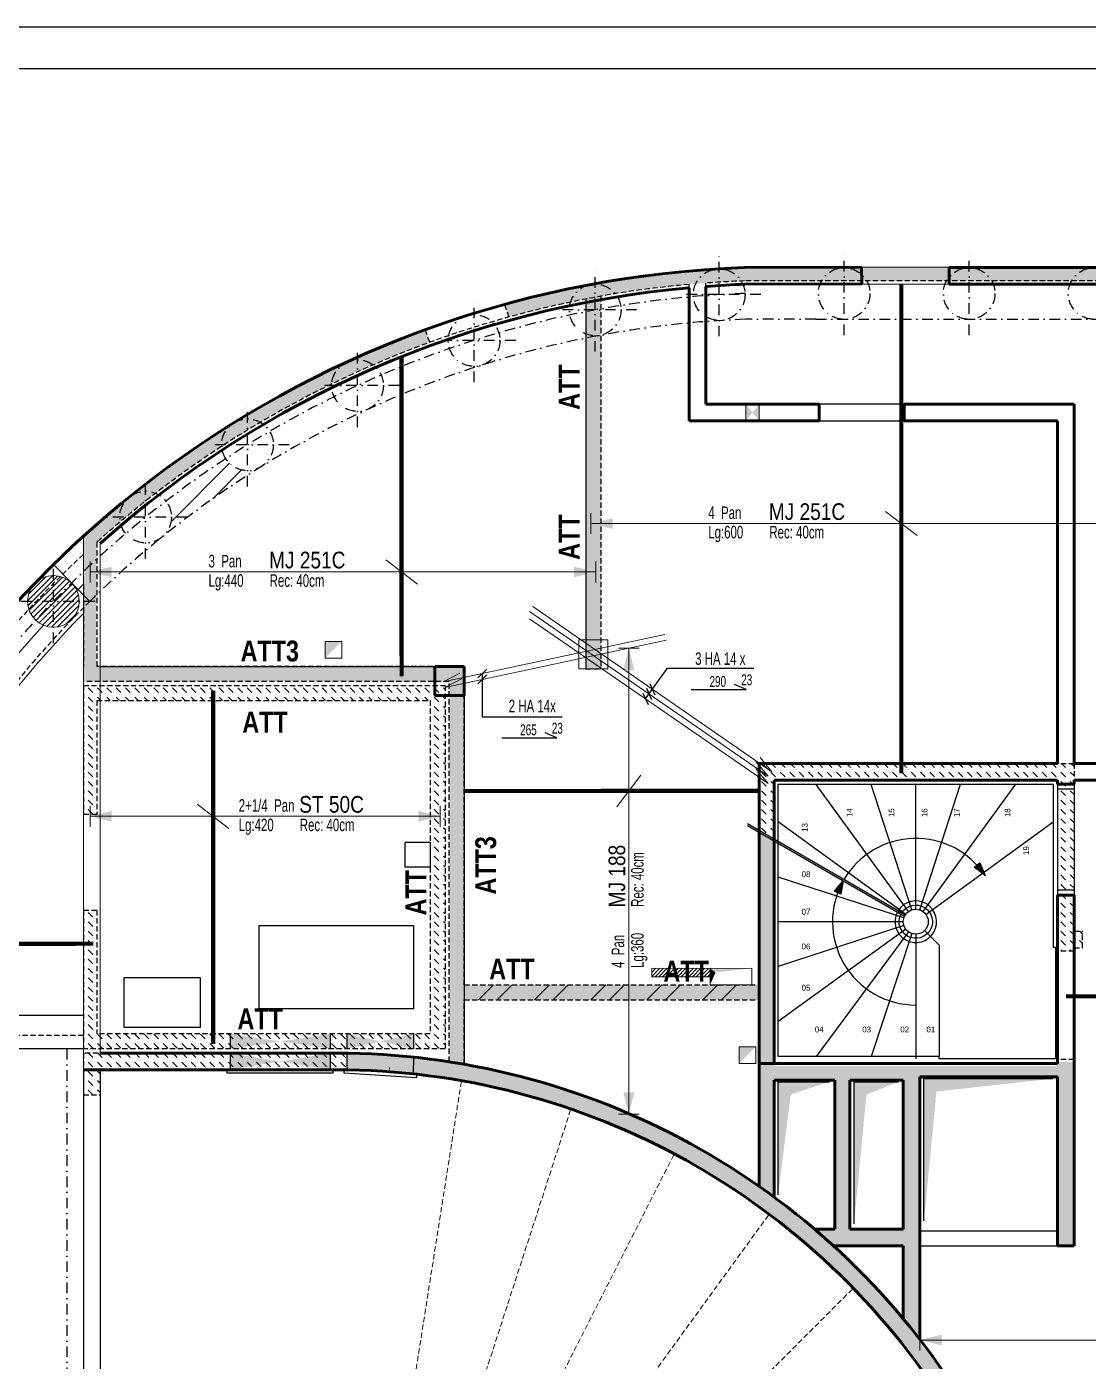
# Model space of a CAD drawing. Header units: millimetres. Extents: x 11968 to 17218, y -49066 to -44866.
# Drawn here: x 12946 to 14220, y -46468 to -44866 of the extents above; entities that cross this region are included whole.
import ezdxf
from ezdxf.enums import TextEntityAlignment as Align

# ---------------------------------------------------------------- set-up
doc = ezdxf.new("R2010")
doc.units = ezdxf.units.MM
for name, pattern in [('CACHEX2', [19.049999999999997, 12.7, -6.35]), ('TIRETPTX2', [50.8, 25.4, -12.7, 0, -12.7]), ('VW-01', [0.41656, 0.20828, -0.20828])]:
    doc.linetypes.add(name, pattern=pattern)
for name, color, linetype in [('01-Cad  2', 1, 'Continuous'), ('01_ARMA_INF', 50, 'Continuous'), ('01_linteaux', 2, 'Continuous'), ('01_murs_sup', 2, 'CACHEX2'), ('01_poch_murs', 253, 'Continuous'), ('01_resv', 32, 'Continuous'), ('01_texte', 230, 'Continuous')]:
    doc.layers.add(name, color=color, linetype=linetype)
for name, color, linetype, lineweight in [('01_murs_coup', 5, 'Continuous', 60), ('01_PIEUX', 5, 'Continuous', 60), ('01_résv', 32, 'Continuous', 9), ('B Général', 7, 'Continuous', 5)]:
    doc.layers.add(name, color=color, linetype=linetype, lineweight=lineweight)
doc.styles.add('Eurostile', font='')
doc.styles.add('PATIO', font='ARIALN.TTF')
doc.styles.add('Titre', font='ariblk.ttf')
doc.styles.get('Eurostile').set_extended_font_data('Eurostile')
pattern_1 = [(45, (-4665.359964708878, -25191.07504808572), (-33.67596045400933, 33.67596045400933), []), (45, (-4642.909314708879, -25191.07504808572), (-33.67596045400933, 33.67596045400933), [])]
pattern_2 = [(135, (12823.49627994029, -36482.91934274104), (-11.22532015133644, 8.881784197001252e-16), [7.9375, -7.9375])]

msp = doc.modelspace()

# ---------------------------------------------------------------- hatches: boundary and pattern name
at = {"layer": '01_linteaux', "ltscale": 0.5}
h = msp.add_hatch(dxfattribs=at)
h.set_pattern_fill('DASH', color=256, scale=2.5, angle=135)
h.set_pattern_definition(pattern_2)
h.paths.add_polyline_path([(14384.29564634016, -45155.18701658654), (13992.21676399593, -45155.18701658654), (13927.16011750797, -45155.18701658654), (13807.77601541693, -45155.18643605751), (13807.77601541693, -45171.18643605751), (13927.16011750797, -45171.18701658654), (13992.21676399593, -45171.18701658654), (14368.29564634016, -45171.18701658654), (14368.29564634016, -45214.78487494629), (14384.29564634016, -45214.78487494629)])
edge = h.paths.add_edge_path()
edge.add_line((13807.77601541693, -45171.19132989904), (13807.77601541693, -45155.18154221596))
edge.add_arc((13851.01347608627, -46399.15639228192), 1244.726036363729, 91.99065690945935, 105.4374049301707)
edge.add_line((13519.68550338212, -45199.33778928166), (13524.56454636947, -45214.58948040025))
edge.add_arc((13851.01347608627, -46399.15639228194), 1228.726036363746, 100.96876842156871, 105.4074106085811, ccw=False)
edge.add_line((13617.21899574834, -45192.87789483549), (13617.21899574834, -45636.84893936849))
edge.add_line((13617.21899574834, -45636.84893936849), (13635.21899574834, -45636.84893936849))
edge.add_line((13635.21899574834, -45636.84893936849), (13635.21899574834, -45189.52817886517))
edge.add_arc((13851.01347608629, -46399.15639228193), 1228.726036363744, 92.01658912154511, 100.11500619332628, ccw=False)
edge = h.paths.add_edge_path()
edge.add_line((13429.94174725169, -45244.83136369839), (13424.4376169111, -45229.80788051534))
edge.add_arc((13851.01347608634, -46399.15639228192), 1244.726036363746, 110.0418623549682, 114.5318347731398)
edge.add_line((13334.20475336121, -45266.79088162865), (13334.20475336121, -45284.40242097103))
edge.add_arc((13851.01347608629, -46399.15639228193), 1228.726036363745, 110.0408287200942, 114.8728105389151, ccw=False)
edge = h.paths.add_edge_path()
edge.add_line((13334.20475336121, -45284.40242097103), (13334.20475336121, -45266.79088162865))
edge.add_arc((13851.01347608629, -46399.15639228193), 1244.726036363738, 114.5318347731374, 132.2435410596627)
edge.add_line((13014.20487589798, -45477.69327731059), (13014.20487589798, -45651.84778751363))
edge.add_line((13014.20487589798, -45651.84778751363), (13334.20475336121, -45651.84778751363))
edge.add_line((13334.20475336121, -45651.84778751363), (13334.20475336121, -45633.84778751363))
edge.add_line((13334.20475336121, -45633.84778751363), (13030.20487589798, -45633.84778751363))
edge.add_line((13030.20487589798, -45633.84778751363), (13030.20487589798, -45484.80366259001))
edge.add_arc((13851.01347608629, -46399.15639228193), 1228.726036363742, 114.87281053891479, 131.9141195546824, ccw=False)
edge = h.paths.add_edge_path()
edge.add_line((13471.25329124999, -45633.84778751363), (13334.20475336121, -45633.84778751363))
edge.add_line((13334.20475336121, -45633.84778751363), (13334.20475336121, -45651.84778751363))
edge.add_line((13334.20475336121, -45651.84778751363), (13453.25329140942, -45651.84778751363))
edge.add_line((13453.25329140942, -45651.84778751363), (13453.25329140942, -46108.2813889004))
edge.add_arc((13317.72119183708, -46983.34305218502), 885.4952651284777, 80.01527817756141, 81.19581832157007, ccw=False)
edge.add_line((13471.25329140942, -46111.25947880122), (13471.25329140942, -46034.12502907624))
edge.add_line((13471.25329140942, -46034.12502907624), (13825.21899570838, -46034.12502907624))
edge.add_line((13825.21899570838, -46034.12502907624), (13825.21899570838, -46257.70688740903))
edge.add_arc((13317.72119183715, -46983.34305218502), 885.4952651284707, 55.03170159053012, 88.93337311105837)
edge.add_line((13334.20475336121, -46098.00122172381), (13334.20475336121, -46118.00476795205))
edge.add_arc((13317.72119183716, -46983.34305218502), 865.4952651284641, -2.2737367544323206e-13, 88.90872238282162, ccw=False)
edge.add_line((14183.21645696562, -46983.34305218502), (14183.21645696562, -46984.53463585521))
edge.add_line((14183.21645696562, -46984.53463585522), (14203.21565522657, -46984.53463585522))
edge.add_arc((13317.72119183717, -46983.34305218502), 885.495265128459, 359.9228988132044, 397.7134231330929)
edge.add_line((14018.21900223916, -46441.67462760507), (14018.21900574299, -46129.17377057226))
edge.add_line((14018.21900574299, -46129.17377057226), (14183.21899925217, -46129.17377057226))
edge.add_line((14183.21899925217, -46129.17377057226), (14183.21899574835, -46329.17377046958))
edge.add_line((14183.21899574835, -46329.17377046958), (14203.21899574835, -46329.17377046958))
edge.add_line((14203.21899574835, -46329.17377046958), (14203.21899574835, -46108.57192010213))
edge.add_line((14203.21899574835, -46108.57192010213), (14183.21899574835, -46108.57192010213))
edge.add_line((14183.21899574835, -46108.57192010213), (14183.21899574835, -46113.17377057226))
edge.add_line((14183.21899574835, -46113.17377057225), (13843.21899570838, -46113.17377057225))
edge.add_line((13843.21899570838, -46113.17377057225), (13843.21899570839, -45843.17893171888))
edge.add_line((13843.21899570839, -45843.17893171888), (13825.21899570839, -45832.78662687347))
edge.add_line((13825.21899570839, -45832.78662687347), (13825.21899570839, -46016.12502892467))
edge.add_line((13825.21899570839, -46016.12502892467), (13471.25329124999, -46016.12502892467))
edge.add_line((13471.25329124999, -46016.12502892467), (13471.25329124999, -45633.84778751362))
edge = h.paths.add_edge_path(flags=16)
edge.add_line((13843.21899919882, -46130.17377057226), (13915.96899890971, -46130.17377057226))
edge.add_line((13915.96899890971, -46130.17377057226), (13915.96899541927, -46309.17375906421))
edge.add_line((13915.96899541927, -46309.17375906422), (13891.82713047385, -46309.17375906422))
edge.add_arc((13317.72119183716, -46983.34305218508), 885.4952651285021, 49.58310368497842, 53.59773383139115)
edge.add_line((13843.21899570838, -46270.63418968124), (13843.21899919882, -46130.17377057227))
h.paths.add_polyline_path([(13848.75427563229, -46138.17377053527), (13901.71899923607, -46138.17377053527), (13860.44904234548, -46154.78484947961), (13848.75427271203, -46265.97660699657)], flags=0)
h.paths.add_polyline_path([(13933.96899537934, -46130.17377057226), (13998.21900219923, -46130.17377057226), (13998.21900223916, -46309.17375906422), (13933.96899573875, -46309.17375906422), (13933.96899541927, -46309.17375906422)], flags=16)
h.paths.add_polyline_path([(13938.96899549914, -46138.17377053527), (13991.93371910291, -46138.17377053527), (13950.66376221232, -46154.78484947961), (13938.96899268882, -46297.94005136532)], flags=0)
edge = h.paths.add_edge_path(flags=16)
edge.add_line((13914.51629947692, -46329.17375906422), (13998.21900223916, -46329.17375906422))
edge.add_line((13998.21900223916, -46329.17375906422), (13998.21900223916, -46416.75272875635))
edge.add_arc((13317.72119183719, -46983.34305218498), 885.4952651284129, 39.78115545620441, 47.62597131947567)
at = {"layer": '01_linteaux', "linetype": 'Continuous', "ltscale": 0.5}
for points in [[(14089.89441729655, -45869.41368457601), (14096.31608705208, -45884.54219046212), (14083.19050496602, -45874.65135492121)], [(13915.55656522068, -45903.63225002789), (13926.12078560495, -45891.04230243199), (13923.26687617895, -45907.22762707449)]]:
    msp.add_hatch(color=256, dxfattribs=at).paths.add_polyline_path(points)
at = {"layer": '01_murs_sup', "ltscale": 0.5}
h = msp.add_hatch(dxfattribs=at)
h.set_pattern_fill('DASH', color=256, scale=2.5, angle=135)
h.set_pattern_definition(pattern_2)
h.paths.add_polyline_path([(13334.20475336121, -45656.84778701984), (13014.20487590165, -45656.84778701984), (13014.20487590165, -45811.55381246193), (13030.20487590165, -45811.55381246193), (13030.20487590165, -45674.84778701984), (13334.20475336121, -45674.84778701984)])
h.paths.add_polyline_path([(13448.20487514495, -45656.84778701984), (13334.20475336121, -45656.84778701984), (13334.20475336121, -45674.84778701984), (13430.20487514495, -45674.84778701984), (13430.20487514496, -46074.84778722383), (13334.20475336121, -46074.84778722383), (13334.20475336121, -46092.84778722383), (13448.20487514496, -46092.84778722383)])
h.paths.add_polyline_path([(13334.20475336121, -46074.84778722383), (13030.20487590165, -46074.84778722383), (13030.20487590165, -45926.55381246193), (13014.20487590165, -45926.55381246193), (13014.20487590165, -46092.84778722383), (13334.20475336121, -46092.84778722383)])
h.paths.add_polyline_path([(13334.20475336121, -46098.00122172381, 0.004654071378129721), (13317.72119183716, -46097.84778705655), (13014.20487590165, -46097.84778705655), (13014.20487590165, -46147.84305237795), (13034.20487590165, -46147.84305237795), (13034.20487590165, -46117.84778705655), (13317.72119183716, -46117.84778705655, -0.004761632854848573), (13334.20475336121, -46118.00476795205)])
h = msp.add_hatch(dxfattribs=at)
h.set_pattern_fill('DASH', color=256, scale=2.5, angle=135)
h.set_pattern_definition(pattern_2)
h.paths.add_polyline_path([(14203.21899574835, -45750.17377696544), (13825.21899570839, -45750.17377696544), (13825.21899570839, -45830.47722579671), (13843.21899570839, -45840.86953064213), (13843.21899570839, -45770.17377696527), (14183.21899574835, -45770.17377696527), (14183.21899574835, -45975.37192003469), (14203.21899574835, -45975.37192003469), (14203.21899574835, -45971.67416964), (14213.29564634017, -45971.67416964), (14213.29564634017, -45951.67416964), (14203.21899574835, -45951.67416964)])
at = {"layer": '01_poch_murs', "ltscale": 0.5}
h = msp.add_hatch(dxfattribs=at)
h.set_pattern_fill('ANSI32', color=256, scale=5)
h.set_pattern_definition(pattern_1)
h.paths.add_polyline_path([(13185.03788867155, -45384.46067024757, 0.01813646674974803), (13113.24983792733, -45435.39516378304, -0.1680870367952572), (13119.87688323282, -45454.55133979653, -0.2267463357051707), (13108.34275417124, -45478.67767123354, -0.0268258103736909), (13211.16953065066, -45404.45010267576), (13211.16953065066, -45398.78322177738, -0.2560756424080244)])
h = msp.add_hatch(dxfattribs=at)
h.set_pattern_fill('ANSI31', color=256, scale=1.5)
h.set_pattern_definition([(45, (-5230.475708499715, -36852.46916211549), (-3.367596045400932, 3.367596045400933), [])])
h.paths.add_polyline_path([(12978.21662374073, -45524.73683720691, 0.4142135623730951), (12947.21662374073, -45555.73683720691), (12978.21662374073, -45555.73683720691)])
h.paths.add_polyline_path([(12978.21662374073, -45555.73683720691), (12947.21662374073, -45555.73683720691, 0.4142135623730951), (12978.21662374073, -45586.73683720691)])
h.paths.add_polyline_path([(12978.21662374073, -45524.73683720691), (12978.21662374073, -45555.73683720691), (13009.21662374073, -45555.73683720691, 0.4142135623730951)])
h.paths.add_polyline_path([(13009.21662374073, -45555.73683720691), (12978.21662374073, -45555.73683720691), (12978.21662374073, -45586.73683720691, 0.4142135623730951)])
h = msp.add_hatch(dxfattribs=at)
h.set_pattern_fill('ANSI32', color=256, scale=5)
h.set_pattern_definition(pattern_1)
h.paths.add_polyline_path([(13825.21899560043, -46016.12502892467), (13645.15394499454, -46016.12502892467), (13645.15394499454, -46034.12502907624), (13825.21899560043, -46034.12502907624)])
h.paths.add_polyline_path([(13645.15394499454, -46016.12502892467), (13471.25329140942, -46016.12502892467), (13471.25329140942, -46034.12502907624), (13645.15394499454, -46034.12502907624)])
at = {"layer": '01_résv', "ltscale": 0.5}
h = msp.add_hatch(dxfattribs=at)
h.set_pattern_fill('ANSI31', color=256)
h.set_pattern_definition([(45, (-4665.459964708876, -25191.07504808572), (-2.245064030267288, 2.245064030267288), [])])
h.paths.add_polyline_path([(13766.2523491649, -45996.13197371217), (13696.25866083079, -45996.08817961932), (13696.25237656873, -46006.13196979734), (13766.25087054474, -46006.13196979734), (13766.2523491649, -46004.79459335533)])

# ---------------------------------------------------------------- linework, layer by layer
at = {"layer": '01-Cad  2'}
for p, q in [((11968.29904638194, -44866.07602207603, 9.990202748776511), (17218.29904638196, -44866.07602207605, 9.990202748776511)), ((12018.29904638194, -44916.07602207601, -0.2997946808536565), (17167.29904638196, -44916.07602207603, -0.2997946808536565))]:
    msp.add_line(p, q, dxfattribs=at)
at = {"layer": '01_ARMA_INF', "linetype": 'Continuous', "lineweight": 0, "flags": 128}
for points, const_width in [([(13995.75761178842, -45174.53728213538), (13995.84219683289, -45762.17377674399)], 5), ([(13396.06672772625, -45645.84778733269), (13396.01577751278, -45262.04141176189)], 5), ([(13169.88539358459, -46086.84778722383), (13169.83444337112, -45662.84778701984)], 5), ([(13471.25329124999, -45783.2355214565), (13825.21899560043, -45783.18457124302)], 5), ([(13026.20487590164, -45966.62310377064), (12755.57671290236, -45966.65562396562)], 5), ([(14193.40793794081, -46029.70950447005), (14378.40789665003, -46029.56908213891)], 4.999999999999999)]:
    msp.add_lwpolyline(points, dxfattribs=dict(at, const_width=const_width))
at = {"layer": '01_linteaux', "linetype": 'TIRETPTX2', "ltscale": 0.5}
for p, q in [((13777.28044949293, -45237.61611269694), (13777.28044949293, -45137.61611269694)), ((13927.19564621421, -45236.18701783246), (13927.19564621421, -45136.18701783246)), ((14077.19564621421, -45236.18701783246), (14077.19564621421, -45136.18701783246)), ((13628.46192809162, -45256.00858088872), (13628.46192809162, -45156.00858088872)), ((13483.03678971612, -45292.55618061185), (13483.03678971612, -45192.55618061185)), ((13827.28044949293, -45187.61611269694), (13727.28044949293, -45187.61611269694)), ((13678.46192809162, -45206.00858088872), (13578.46192809162, -45206.00858088872)), ((13893.31329826386, -45217.18701783246), (14386.29564621421, -45217.18701783246)), ((13343.22802982662, -45346.75681322083), (13343.22802982662, -45246.75681322083)), ((13533.03678971612, -45242.55618061185), (13433.03678971612, -45242.55618061185)), ((13393.22802982662, -45296.75681322083), (13293.22802982662, -45296.75681322083)), ((13211.16953065066, -45417.78322177738), (13211.16953065066, -45317.78322177738)), ((13261.16953065066, -45367.78322177738), (13161.16953065066, -45367.78322177738)), ((13088.87688323282, -45504.55133979653), (13088.87688323282, -45404.55133979653)), ((13138.87688323282, -45454.55133979653), (13038.87688323282, -45454.55133979653)), ((12978.21662374073, -45605.73683720691), (12978.21662374073, -45505.73683720691)), ((13028.21662374073, -45555.73683720691), (12928.21662374073, -45555.73683720691)), ((12994.20487590165, -46092.84778722383), (12994.20487590165, -46644.53463585519))]:
    msp.add_line(p, q, dxfattribs=at)
at = {"layer": '01_linteaux', "ltscale": 0.5}
for p, q in [((14053.22159888112, -45155.18701783246), (13948.21812231699, -45154.53756448785)), ((14053.22159888112, -45155.18701783246), (13948.22558996957, -45154.53761067577)), ((13948.32439564061, -45174.53728213538), (14053.22159888112, -45175.18701783246)), ((13617.21899574834, -45192.87789483549), (13617.21899574834, -45636.84893936849)), ((13999.2656869312, -45319.20902672314), (13897.26568679633, -45319.20902672314)), ((13897.26568679633, -45339.20902672314), (13999.2656869312, -45339.20902672314)), ((13021.7763186558, -45555.82572532541), (12978.30665435489, -45511.61726136697)), ((13034.20487590164, -45633.84778751363), (13436.25329140942, -45633.84778751363)), ((13471.25329140942, -45633.84778751363), (13471.25329140942, -46111.25947880122)), ((14183.21899929275, -45775.067310506), (14183.21899929275, -45908.17431057343)), ((14203.21899929275, -45781.067310506), (14183.21899929275, -45781.067310506)), ((14203.21899574835, -45775.42171050601), (14203.1735071039, -45908.17431057343)), ((14203.21899574834, -45902.17431057343), (14183.21899574834, -45902.17431057343)), ((13014.20487590164, -46052.84778722383), (12726.80634545258, -46052.84778722383)), ((13014.20487590164, -46092.84778722383), (12714.79078840194, -46092.84778722383)), ((13014.20487590165, -46117.84778705655), (13014.20487590165, -46597.84305237795)), ((13034.20487590165, -46117.84778705655), (13034.20487590165, -46597.84305237795)), ((14018.21900215929, -46311.17377057226), (14183.21899929275, -46311.17377057226)), ((14018.21900215929, -46329.17377057226), (14183.21899929275, -46329.17377057226))]:
    msp.add_line(p, q, dxfattribs=at)
at = {"layer": '01_linteaux', "linetype": 'Continuous', "ltscale": 0.5}
for p, q in [((14017.85424972523, -45925.90792891583), (14066.83073476934, -45775.17377343742)), ((14022.03577373416, -45928.03852146945), (14133.09850201173, -45775.17376907675)), ((14004.40221696395, -45928.03852204965), (13893.51961313768, -45775.42171084956)), ((14008.58374083301, -45925.90792922075), (13959.68780447013, -45775.42171084956)), ((14013.21899574835, -45925.17377696527), (14013.21899574835, -45775.42171084956)), ((13811.36134613399, -45822.4765080846), (14000.72861469133, -45931.80775156192)), ((14001.08374083271, -45931.35699818091), (13848.21899574835, -45820.29425984428)), ((14025.35425008379, -45931.35699738233), (14177.97105398738, -45820.4743835133)), ((13811.36134613399, -45824.78590916135), (13999.72861469133, -45933.53980236949)), ((13400.20487490831, -45844.81475424876), (13430.20487490828, -45844.81475424876)), ((13400.20487490831, -45874.81475424876), (13400.20487490831, -45844.81475424876)), ((13430.20487490828, -45844.81475424876), (13430.20487490828, -45874.81475424876)), ((13430.20487490828, -45874.81475424876), (13400.20487490831, -45874.81475424876)), ((13998.95314800383, -45935.53852204994), (13848.21899574835, -45886.56202708468)), ((13225.20487472065, -45944.84778701903), (13410.20487472065, -45944.84778701903)), ((13225.20487472065, -46044.6692779955), (13225.20487472065, -45944.84778701903)), ((13410.20487472065, -45944.84778701903), (13410.20487472065, -46044.6692779955)), ((13998.21899574835, -45940.17377696527), (13848.21899574835, -45940.17377696527)), ((13998.95314800383, -45944.80903188061), (13848.21899574835, -45993.78552684587)), ((14001.08374083273, -45948.99055574967), (13848.21899574835, -46060.05329408702)), ((14023.82325275525, -45950.78037868306), (14041.21665103745, -45968.17377696527)), ((14004.40221696399, -45952.30903188091), (13893.51961313843, -46101.92584308097)), ((14008.58374083272, -45954.4396247097), (13959.68780447211, -46101.92584308097)), ((14013.21899574835, -45955.17377696527), (14013.21899574835, -46104.67377696527)), ((14041.21899574198, -45968.17377695897), (14041.21899574198, -46101.92584308097)), ((13063.2048747653, -46007.0383098305), (13154.20487476528, -46007.0383098305)), ((13063.2048747653, -46067.03830983058), (13063.2048747653, -46007.0383098305)), ((13154.20487476528, -46007.0383098305), (13154.20487476528, -46067.03830983058)), ((13410.20487472065, -46044.6692779955), (13225.20487472065, -46044.6692779955)), ((13154.20487476528, -46067.03830983058), (13063.2048747653, -46067.03830983058)), ((13186.48047511253, -46117.84778705655), (13186.48047511253, -46121.67542837156)), ((13186.48047511253, -46121.67542837156), (13313.79393705364, -46121.67542837156)), ((13313.79393705364, -46121.67542837156), (13313.79393705364, -46117.84778705656)), ((13326.98739899727, -46117.89739163512), (13326.71265327439, -46121.50883482363)), ((13326.71265327439, -46121.50883482363), (13414.25590439411, -46127.06431857165)), ((13414.25590439411, -46127.06431857165), (13414.41698870327, -46123.26632489366))]:
    msp.add_line(p, q, dxfattribs=at)
at = {"layer": '01_linteaux', "linetype": 'Continuous', "ltscale": 0.5, "flags": 128}
for points in [[(14041.21899574198, -46104.67377696527), (14041.21899574198, -46101.92584308097), (13848.21899574835, -46101.92584308097), (13848.21899574835, -45775.17377696527), (14177.97106186405, -45775.17377696527), (14177.97106186405, -45970.82666952726), (14180.71899574835, -45970.82666952726), (14180.71899574835, -46104.67377696527)], [(14089.89441729655, -45869.41368457601), (14096.31608705208, -45884.54219046212), (14083.19050496602, -45874.65135492121)], [(13915.55656522068, -45903.63225002789), (13926.12078560495, -45891.04230243199), (13923.26687617895, -45907.22762707449)]]:
    msp.add_lwpolyline(points, close=True, dxfattribs=at)
msp.add_lwpolyline([(13991.08568809534, -45928.5498063727, 49.9799919936214), (13992.0856880953, -45926.81775556511), (13996.42015185607, -45929.32025938419, -39.97498435545881), (13995.42015185612, -45931.05231019178)], format="xyb", close=True, dxfattribs=at)
at = {"layer": '01_linteaux', "linetype": 'TIRETPTX2', "ltscale": 0.5}
for centre in [(13777.28044949293, -45187.61611269694), (13927.19564621421, -45186.18701783246), (14077.19564621421, -45186.18701783246), (14227.19564621421, -45186.18701783246), (13628.46192809162, -45206.00858088872), (13483.03678971612, -45242.55618061185), (13343.22802982662, -45296.75681322083), (13211.16953065066, -45367.78322177738), (13088.87688323282, -45454.55133979653)]:
    msp.add_circle(centre, 31, dxfattribs=at)
at = {"layer": '01_linteaux', "linetype": 'Continuous', "ltscale": 0.5}
msp.add_circle((14013.21899574835, -45940.17377696527), 15, dxfattribs=at)
at = {"layer": '01_linteaux', "linetype": 'TIRETPTX2', "ltscale": 0.5}
for centre, radius, start, end in [((13851.01347608628, -46399.15639228193), 1213.726036363743, 91.99092271834022, 160.6105502052503), ((13851.01347608627, -46399.15639228192), 1182.726036363732, 92.0345648964999, 134.5172216684794), ((13844.52126349368, -95871.93340346958), 50654.76988454168, 89.94481115792226, 90.04015122342304)]:
    msp.add_arc(centre, radius, start, end, dxfattribs=at)
at = {"layer": '01_linteaux', "ltscale": 0.5}
msp.add_arc((13851.01347608628, -46399.15639228193), 1244.726036363743, 132.2435410597557, 160.8028081149548, dxfattribs=at)
at = {"layer": '01_linteaux', "linetype": 'CACHEX2', "ltscale": 0.5}
msp.add_arc((13851.01347608628, -46399.15639228193), 1182.726036363743, 134.5172216684794, 160.6105502052503, dxfattribs=at)
at = {"layer": '01_linteaux', "linetype": 'Continuous', "ltscale": 0.5}
for radius, start, end in [(99.99999999999719, 33.80139620202986, 149.427032655227), (99.99999999999703, 150.5729673451171, 270)]:
    msp.add_arc((14013.21899574835, -45940.17377696527), radius, start, end, dxfattribs=at)
at = {"layer": '01_murs_coup', "ltscale": 0.5}
for p, q in [((13948.21812231699, -45154.53756448785), (13807.770248386, -45155.18174281831)), ((13948.21812231699, -45154.53756448785), (13948.32439564061, -45174.53728213538)), ((14386.17504975863, -45155.18701783246), (14053.22159888112, -45155.18701783246)), ((14053.22159888112, -45155.18701783246), (14053.22159888112, -45175.18701783246)), ((13741.2123815236, -45339.20902672314), (13741.21238152361, -45179.3533208368)), ((13761.2123815236, -45319.20902672314), (13761.2123815236, -45177.71970663176)), ((13948.32439564061, -45174.53728213538), (13808.17207575353, -45175.17988996813)), ((14053.22159888112, -45175.18701783246), (14368.17504975863, -45175.18701783246)), ((13761.2123815236, -45319.20902672314), (13897.26569034075, -45319.20902672314)), ((13897.26569034075, -45319.20902672314), (13897.26569034075, -45339.20902672314)), ((14203.21899929276, -45319.20902672314), (13999.26569047561, -45319.20902672314)), ((13999.26569047561, -45319.20902672314), (13999.26569047561, -45339.20902672314)), ((14203.21899929276, -45750.17377674399), (14203.21899929276, -45319.20902672314)), ((13897.26569034075, -45339.20902672314), (13741.2123815236, -45339.20902672314)), ((13999.26569047561, -45339.20902672314), (14183.21899929275, -45339.20902672314)), ((14183.21899929275, -45339.20902672314), (14183.21899929275, -45750.17377674399)), ((13436.13269547515, -45633.84778733269), (13471.13269547515, -45633.84778733269)), ((13436.13269547515, -45668.84778733269), (13436.13269547515, -45633.84778733269)), ((13471.13269547515, -45633.84778733269), (13471.13269547515, -45668.84778733269)), ((13471.13269547515, -45668.84778733269), (13436.13269547515, -45668.84778733269)), ((14183.21899929275, -45750.17377674399), (13825.21899914485, -45750.17377674399)), ((13825.21899914485, -45750.17377674399), (13825.21899914353, -46257.70688733261)), ((14246.23611664445, -45750.17377674399), (14203.21899929276, -45750.17377674399)), ((14183.21899929275, -45770.17377674399), (13843.21899914485, -45770.17377674399)), ((13843.21899914485, -45770.17377674399), (13843.21899914485, -46110.17377057226)), ((14183.21899929275, -45775.067310506), (14183.21899929275, -45770.17377674399)), ((14203.21899929275, -45775.067310506), (14183.21899929275, -45775.067310506)), ((14203.26573842319, -45775.17337652318), (14203.21899929275, -45770.17377674399)), ((14246.23611664445, -45770.17377674399), (14203.21899929276, -45770.17377674399)), ((14183.21899929275, -46110.17377057226), (14183.21899929275, -45908.17431057343)), ((14183.21899929275, -45908.17431057343), (14203.1735071039, -45908.17431057343)), ((14203.1735071039, -45908.17431057343), (14203.21899929275, -46329.17377027249)), ((13317.60059590289, -46097.84778705657), (13034.08427996738, -46097.84778705657)), ((13825.2189991439, -46110.17377057226), (14183.21899929275, -46110.17377057226)), ((13317.60059590288, -46117.84778705657), (13014.08427996738, -46117.84778705657)), ((14018.21900570241, -46126.17377057226), (14183.21899929275, -46126.17377057226)), ((14018.21900570241, -46441.67462750011), (14018.21900570241, -46126.17377057226)), ((14183.21899929275, -46329.17377027249), (14183.21899929275, -46126.17377057226)), ((13843.21899914485, -46270.63418960164), (13843.21899914485, -46130.17377057226)), ((13843.21899914485, -46130.17377057226), (13916.21899896369, -46130.17377057226)), ((13916.21899896369, -46130.17377057226), (13916.21899896369, -46309.17375906422)), ((13998.21900570372, -46130.17377057226), (13934.21899896369, -46130.17377057226)), ((13934.21899896369, -46130.17377057226), (13934.21899896369, -46309.17375906422)), ((13998.21900570372, -46309.17375906422), (13998.21900570372, -46130.17377057226)), ((13891.82713401832, -46309.17375906427), (13916.21899896369, -46309.17375906427)), ((13934.21899928316, -46309.17375906422), (13998.21900570372, -46309.17375906422)), ((13998.21900570372, -46329.17375906422), (13914.76630302134, -46329.17375906422)), ((13998.21900570372, -46416.75272866043), (13998.21900570372, -46329.17375906422)), ((14203.21899929275, -46329.17377027249), (14183.21899929275, -46329.17377027249))]:
    msp.add_line(p, q, dxfattribs=at)
at = {"layer": '01_murs_coup', "linetype": 'Continuous', "lineweight": 5, "ltscale": 0.5}
for p, q in [((13741.21237797919, -45179.35332115552), (13741.21237797919, -45339.20902672314)), ((13761.21237797918, -45177.71970689208), (13761.21237797919, -45319.20902672314)), ((13761.21237797919, -45319.20902672314), (13897.26568679633, -45319.20902672314)), ((13897.26568679633, -45339.20902672314), (13897.26568679633, -45319.20902672314)), ((13999.2656869312, -45319.20902672314), (14203.21899574834, -45319.20902672314)), ((13999.2656869312, -45319.20902672314), (14203.21899574834, -45319.20902672314)), ((13999.2656869312, -45339.20902672314), (13999.2656869312, -45319.20902672314)), ((14203.21899574834, -45750.17377674399), (14203.21899574834, -45319.20902672314)), ((14203.21899574834, -45750.17377674399), (14203.21899574834, -45319.20902672314)), ((13741.21237797919, -45339.20902672314), (13897.26568679633, -45339.20902672314)), ((13999.2656869312, -45339.20902672314), (14183.21899574834, -45339.20902672314)), ((13999.2656869312, -45339.20902672314), (14183.21899574834, -45339.20902672314)), ((14183.21899574834, -45750.17377674399), (14183.21899574834, -45339.20902672314)), ((14183.21899574834, -45750.17377674399), (14183.21899574834, -45339.20902672314)), ((13014.20487589798, -45570.42846142648), (13014.20487589798, -45477.70825627371)), ((13034.20487590164, -45486.4820115383), (13034.20487590164, -46097.84778705655)), ((13014.20487590164, -45570.42846142279), (13014.20487590164, -46117.84778705655)), ((13825.21899560043, -46257.70688733352), (13825.21899560043, -45750.17377674399)), ((13825.21899560043, -46257.70688733352), (13825.21899560043, -45750.17377674399)), ((13825.21899560043, -45750.17377674399), (14183.21899574834, -45750.17377674399)), ((13825.21899560043, -45750.17377674399), (14183.21899574834, -45750.17377674399)), ((14203.21899574834, -45750.17377674399), (14246.23611310003, -45750.17377674399)), ((14203.21899574834, -45750.17377674399), (14246.23611310003, -45750.17377674399)), ((13843.21899560043, -46110.17377057226), (13843.21899560043, -45770.17377674399)), ((13843.21899560043, -46110.17377057226), (13843.21899560043, -45770.17377674399)), ((13843.21899560043, -45770.17377674399), (14183.21899574834, -45770.17377674399)), ((13843.21899560043, -45770.17377674399), (14183.21899574834, -45770.17377674399)), ((14183.21899574834, -45775.421710506), (14183.21899574834, -45770.17377674399)), ((14183.21899574834, -45775.421710506), (14183.21899574834, -45770.17377674399)), ((14203.21899574834, -45775.421710506), (14203.21899574834, -45770.17377674399)), ((14203.21899574834, -45775.421710506), (14203.21899574834, -45770.17377674399)), ((14203.21899574834, -45770.17377674399), (14246.23611310003, -45770.17377674399)), ((14203.21899574834, -45770.17377674399), (14246.23611310003, -45770.17377674399)), ((14203.21899574834, -45775.421710506), (14183.21899574834, -45775.421710506)), ((14183.21899574834, -46110.17377057225), (14183.21899574834, -45908.17431057343)), ((14203.21899574834, -45908.17431057343), (14183.21899574834, -45908.17431057343)), ((14183.21899574834, -46110.17377057225), (14183.21899574834, -45908.17431057343)), ((14203.21899574834, -46329.17377027248), (14203.21899574834, -45908.17431057343)), ((14203.21899574834, -46329.17377027248), (14203.21899574834, -45908.17431057343)), ((13329.42936893284, -46097.84778705655), (13034.20487590164, -46097.84778705655)), ((13317.72119183715, -46097.84778705655), (13034.20487590164, -46097.84778705655)), ((13843.21899560043, -46110.17377057226), (14183.21899929275, -46110.17377057226)), ((13843.21899560043, -46110.17377057226), (14183.21899929275, -46110.17377057226)), ((13329.42936893284, -46117.84778705655), (13014.20487590164, -46117.84778705655)), ((13317.72119183716, -46117.84778705655), (13014.20487590164, -46117.84778705655)), ((14018.21900215929, -46126.17377057226), (14183.21899929275, -46126.17377057226)), ((14183.21899574834, -46329.17377027248), (14183.21899574834, -46126.17377057226)), ((14183.21899574834, -46329.17377027248), (14183.21899574834, -46126.17377057226)), ((13843.21899560043, -46130.17377057226), (13916.21899541927, -46130.17377057226)), ((13843.21899560043, -46270.63418960164), (13843.21899560043, -46130.17377057226)), ((13916.21899541927, -46130.17377057226), (13916.21899541927, -46309.17375906422)), ((13934.21899541927, -46130.17377057226), (13934.21899541927, -46309.17375906422)), ((13934.21899541927, -46130.17377057226), (13934.21899541927, -46309.17375906422)), ((13934.21899541927, -46130.17377057226), (13998.21900215929, -46130.17377057226)), ((13934.21899541927, -46130.17377057226), (13998.21900215929, -46130.17377057226)), ((13998.21900215929, -46130.17377057226), (13998.21900215929, -46309.17375906422)), ((13998.21900215929, -46130.17377057226), (13998.21900215929, -46309.17375906422)), ((14018.21900215929, -46130.17377057226), (14018.21900215929, -46441.67462750178)), ((14018.21900215929, -46130.17377057226), (14018.21900215929, -46441.67462750178)), ((13891.82713047385, -46309.17375906422), (13916.21899541927, -46309.17375906422)), ((13891.82713047385, -46309.17375906422), (13916.21899541927, -46309.17375906422)), ((13934.21899557901, -46309.17375906422), (13998.21900215929, -46309.17375906422)), ((13934.21899573875, -46309.17375906422), (13998.21900215929, -46309.17375906422)), ((13914.76629947692, -46329.17375906422), (13998.21900215929, -46329.17375906422)), ((13914.76629947692, -46329.17375906422), (13998.21900215929, -46329.17375906422)), ((13998.21900215929, -46329.17375906422), (13998.21900215929, -46416.75272866043)), ((13998.21900215929, -46329.17375906422), (13998.21900215929, -46416.75272866043)), ((14203.21899574834, -46329.17377027248), (14183.21899574834, -46329.17377027248))]:
    msp.add_line(p, q, dxfattribs=at)
at = {"layer": '01_murs_coup', "linetype": 'Continuous', "lineweight": 5, "ltscale": 0.5, "flags": 128}
for points in [[(13608.71899574834, -45601.84893936849), (13643.71899574834, -45601.84893936849), (13643.71899574834, -45636.84893936849), (13608.71899574834, -45636.84893936849)], [(13436.25329140942, -45633.84778733269), (13471.25329140942, -45633.84778733269), (13471.25329140942, -45668.84778733269), (13436.25329140942, -45668.84778733269)]]:
    msp.add_lwpolyline(points, close=True, dxfattribs=at)
at = {"layer": '01_murs_coup', "ltscale": 0.5}
for centre, radius, start, end in [((13851.00422254861, -46399.31424760137), 1244.8834748601, 91.99024448949525, 160.6053982525185), ((13850.91513632516, -46399.21491372553), 1224.784470923827, 95.13881425764168, 131.8220700958016), ((13851.10451704722, -46404.37337275656), 1229.943011950164, 92.00037519343473, 94.19128079434824), ((13317.60059590289, -46983.34305218502), 885.4952651284653, 32.53015712633093, 90), ((13317.60059590288, -46983.34305218504), 865.4952651284699, 31.96305782135957, 90)]:
    msp.add_arc(centre, radius, start, end, dxfattribs=at)
at = {"layer": '01_murs_coup', "linetype": 'Continuous', "lineweight": 5, "ltscale": 0.5}
for centre, radius, start, end in [((13851.01347608627, -46399.15639228192), 1244.726036363732, 91.99065690944316, 132.2445666502923), ((13851.01347608628, -46399.15639228193), 1202.726036363743, 134.0878059297788, 134.606213327973), ((13851.01347608628, -46399.15639228193), 1177.726036363743, 135.2779792616219, 160.4695873568698), ((13851.01347608628, -46399.15639228193), 1202.726036363743, 137.355113661051, 141.6892133280698), ((13317.72119183715, -46983.34305218502), 885.495265128472, 55.03170159924384, 90), ((13317.72119183716, -46983.34305218502), 865.4952651284673, 90, 90), ((13317.72119183716, -46983.34305218502), 865.4952651284673, 31.96305782135957, 90), ((13317.72119183715, -46983.34305218502), 865.4952651284699, 31.96305782135957, 89.2338175050239), ((13317.7211918373, -46983.34305218485), 885.4952651282422, 49.5831036848918, 53.5977338401626), ((13318.75821416994, -46980.65094077509), 882.9768717476221, 39.68996479084091, 47.54596440202948), ((13317.72119183755, -46983.34305218475), 885.4952651279791, 32.53015712633093, 37.71342314128643)]:
    msp.add_arc(centre, radius, start, end, dxfattribs=at)
at = {"layer": '01_murs_sup', "ltscale": 0.5}
for p, q in [((13741.21238152361, -45179.3533208368), (13741.21237797902, -45175.3372301864)), ((13761.2123815236, -45177.71970663176), (13761.2123779801, -45173.70896973101)), ((14368.17495044117, -45171.18701648439), (13807.77601541693, -45171.18701648439)), ((14368.29564621421, -45171.18701658654), (14092.21676399593, -45171.18701658654)), ((13635.21899574834, -45189.52817886518), (13635.21899574834, -45636.84893936849)), ((13519.68550338212, -45199.33778928166), (13524.56454636947, -45214.58948040026)), ((13429.94174725169, -45244.83136369839), (13424.46187950816, -45229.87410509514)), ((13030.20487589798, -45484.80366259001), (13034.20487590164, -45481.22862654949)), ((13030.20487589798, -45484.80366259001), (13030.20487589798, -45633.84778751363)), ((13014.20487589798, -45535.26908180786), (13014.20487589798, -45633.84778751363)), ((13471.25329140942, -45633.84778751363), (13030.20487589798, -45633.84778751363)), ((13471.25329140942, -46016.12502907624), (13471.25329140942, -45633.84778751363)), ((13471.25329140942, -46016.12502907624), (13471.25329140942, -45633.84778751363)), ((13471.25329124999, -45633.84778732902), (13471.25329124999, -46016.12502892467)), ((13471.25329124999, -45633.84778732902), (13471.25329124999, -46016.12502892467)), ((13617.21899574834, -45636.84893936849), (13635.21899574834, -45636.84893936849)), ((13617.21899574834, -45636.84893936849), (13635.21899574834, -45636.84893936849)), ((13453.25329140942, -45651.84778751363), (13014.20487589798, -45651.84778751363)), ((13453.25329140942, -45651.84778751363), (13014.20487589798, -45651.84778751363)), ((13014.20487590165, -45656.84778701984), (13448.20487514495, -45656.84778701984)), ((13014.20487590165, -45656.84778701984), (13448.20487514495, -45656.84778701984)), ((13014.20487590165, -45656.84778701984), (13014.20487590165, -45811.55381246193)), ((13448.20487514495, -45656.84778701984), (13448.20487514496, -46092.84778722383)), ((13448.20487514495, -45656.84778701984), (13448.20487514496, -46092.84778722383)), ((13453.25329140942, -46108.19245822601), (13453.25329140942, -45651.84778751363)), ((13453.25329140942, -46108.19245822601), (13453.25329140942, -45651.84778751363)), ((13030.20487590165, -45674.84778701984), (13430.20487514495, -45674.84778701984)), ((13030.20487590165, -45674.84778701984), (13430.20487514495, -45674.84778701984)), ((13030.20487590165, -45674.84778701984), (13030.20487590165, -45811.55381246193)), ((13430.20487514495, -45674.84778701984), (13430.20487514496, -46074.84778722383)), ((13430.20487514495, -45674.84778701984), (13430.20487514496, -46074.84778722383)), ((13825.21899570839, -45750.17377696527), (14203.21899574835, -45750.17377696527)), ((13825.21899570839, -45750.17377696527), (14203.21899574835, -45750.17377696527)), ((13825.21899574834, -45750.17377696544), (14203.21899574835, -45750.17377696544)), ((13825.21899574834, -45750.17377696544), (14203.21899574835, -45750.17377696544)), ((13825.21899570839, -46016.12502907624), (13825.21899570839, -45750.17377696527)), ((13825.21899570839, -46016.12502892467), (13825.21899570839, -45750.17377696527)), ((14203.21899574835, -45750.17377696544), (14203.21899574835, -45775.42171050601)), ((13843.21899570838, -46110.17377057225), (13843.21899570839, -45770.17377696527)), ((13843.21899570839, -45770.17377696527), (14183.21899574835, -45770.17377696527)), ((14183.21899574835, -45775.421710506), (14183.21899574835, -45770.17377696527)), ((13030.20487590165, -45811.55381246193), (13014.20487590165, -45811.55381246193)), ((14183.21899574835, -45975.37192003469), (14183.21899574835, -45908.17431057343)), ((14203.21899574835, -45908.17431057343), (14203.21899574835, -45951.67416964)), ((13030.20487590165, -45926.55381246193), (13014.20487590165, -45926.55381246193)), ((13014.20487590165, -45926.55381246193), (13014.20487590165, -46092.84778722383)), ((13030.20487590165, -45926.55381246193), (13030.20487590165, -46074.84778722383)), ((14203.21899574844, -45951.67416964), (14213.29564634017, -45951.67416964)), ((14203.21899574844, -45951.67416964), (14213.29564634017, -45951.67416964)), ((14213.29564634017, -45971.67416964), (14213.29564634017, -45951.67416964)), ((14203.21899574835, -45975.37192003469), (14183.21899574835, -45975.37192003469)), ((14203.21899574835, -45975.37192003469), (14203.21899574835, -45971.67416964)), ((14203.21899574844, -45971.67416964), (14213.29564634017, -45971.67416964)), ((14203.21899574844, -45971.67416964), (14213.29564634017, -45971.67416964)), ((13471.25329124999, -46016.12502892467), (13825.21899570839, -46016.12502892467)), ((13471.25329140942, -46034.12502907624), (13825.21899570838, -46034.12502907624)), ((13471.25329140942, -46034.12502907624), (13825.21899570838, -46034.12502907624)), ((13471.25329140942, -46111.25947880122), (13471.25329140942, -46034.12502907624)), ((13471.25329140942, -46111.25947880122), (13471.25329140942, -46034.12502907624)), ((13825.21899570838, -46257.70688740903), (13825.21899570838, -46034.12502907624)), ((13014.20487590164, -46076.84778722383), (12670.34319804723, -46076.84778722383)), ((13430.20487514496, -46074.84778722383), (13030.20487590165, -46074.84778722383)), ((13448.20487514496, -46092.84778722383), (13014.20487590165, -46092.84778722383)), ((13448.20487514496, -46092.84778722383), (13014.20487590165, -46092.84778722383)), ((13317.72119183716, -46097.84778705655), (13014.20487590165, -46097.84778705655)), ((13014.20487590165, -46097.84778705655), (13014.20487590165, -46147.84305237795)), ((13843.21899570838, -46110.17377057225), (14183.21899929276, -46110.17377057225)), ((14183.21899574835, -46110.17377057226), (14183.21899574835, -46105.57192010213)), ((14203.21899574835, -46105.57192010213), (14183.21899574835, -46105.57192010213)), ((14183.21899574835, -46110.17377057226), (14183.21899574835, -46105.57192010213)), ((14203.21899574835, -46329.17377046958), (14203.21899574835, -46105.57192010213)), ((14203.21899574835, -46329.17377046958), (14203.21899574835, -46105.57192010213)), ((13317.72119183716, -46117.84778705655), (13034.20487590165, -46117.84778705655)), ((13034.20487590165, -46117.84778705655), (13034.20487590165, -46147.84305237795)), ((13034.20487590165, -46117.84778705655), (13034.20487590165, -46147.84305237795)), ((14018.21900223916, -46126.17377057226), (14183.21899929276, -46126.17377057226)), ((13843.21899570838, -46270.63418968124), (13843.21899570838, -46130.17377057225)), ((13843.21899570838, -46130.17377057225), (13916.21899541927, -46130.17377057225)), ((13916.21899541927, -46130.17377057225), (13916.21899541927, -46309.17375906422)), ((13934.21899541927, -46130.17377057225), (13934.21899541927, -46309.17375906422)), ((13934.21899541927, -46130.17377057225), (13998.21900223916, -46130.17377057225)), ((13998.21900223916, -46130.17377057225), (13998.21900223916, -46309.17375906422)), ((13998.21900223916, -46130.17377057225), (13998.21900223916, -46309.17375906422)), ((14018.21900223916, -46130.17377057225), (14018.21900223916, -46441.67462760507)), ((14018.21900223916, -46130.17377057225), (14018.21900223916, -46441.67462760507)), ((14183.21899574835, -46329.17377046958), (14183.21899574835, -46130.17377057225)), ((14183.21899574835, -46329.17377046958), (14183.21899574835, -46130.17377057225)), ((13014.20487590165, -46147.84305237795), (13034.20487590165, -46147.84305237795)), ((13891.82713047385, -46309.17375906422), (13916.21899541927, -46309.17375906422)), ((13891.82713047385, -46309.17375906422), (13916.21899541927, -46309.17375906422)), ((13934.21899557901, -46309.17375906422), (13998.21900223916, -46309.17375906422)), ((13934.21899573875, -46309.17375906422), (13998.21900223916, -46309.17375906422)), ((13914.76629947692, -46329.17375906422), (13998.21900223916, -46329.17375906422)), ((13914.76629947692, -46329.17375906422), (13998.21900223916, -46329.17375906422)), ((13998.21900223916, -46329.17375906422), (13998.21900223916, -46416.75272875634)), ((13998.21900223916, -46329.17375906422), (13998.21900223916, -46416.75272875634)), ((14203.21899574835, -46329.17377046958), (14183.21899574835, -46329.17377046958))]:
    msp.add_line(p, q, dxfattribs=at)
for centre, radius, start, end in [((13851.01347608628, -46399.15639228193), 1244.726036363736, 91.99065690944316, 105.437404930161), ((13850.90536008893, -46398.87062441769), 1228.440685227943, 95.12302081654065, 131.6690514747735), ((13851.10613985115, -46404.43509481556), 1234.00473394106, 92.01226432294406, 94.17753621975052), ((13851.01347608628, -46399.15639228193), 1228.726036363743, 132.9247761171659, 147.9448990664596), ((13317.72119183716, -46983.34305218502), 885.4952651284706, 55.03170159056918, 90), ((13317.72119183716, -46983.34305218502), 865.4952651284675, 0, 90), ((13317.72119183712, -46983.34305218507), 885.4952651285205, 49.5831036848918, 53.59773383132619), ((13318.7582141691, -46980.65094077786), 882.9768717502484, 39.68996478315497, 47.54596440210639), ((13317.72119183715, -46983.34305218502), 885.4952651284699, 0, 37.71342313282219)]:
    msp.add_arc(centre, radius, start, end, dxfattribs=at)
at = {"layer": '01_PIEUX', "linetype": 'Continuous', "lineweight": 5, "ltscale": 0.5}
msp.add_circle((12978.21662374073, -45555.73683720691), 31, dxfattribs=at)
at = {"layer": '01_poch_murs', "linetype": 'CACHEX2', "lineweight": 5, "ltscale": 0.5}
for p, q in [((13467.79926052352, -46132.01908321341), (13383.33418495758, -46669.36561477916)), ((13598.92345789466, -46166.06137069078), (13432.07493475545, -46681.10184934597)), ((13722.76024808233, -46219.95156079772), (13478.36550147421, -46700.29704004254)), ((13836.39168790034, -46292.21451054312), (13521.07834072456, -46726.47410286489)), ((13937.18875970028, -46380.97221679914), (13559.17434681825, -46758.98862952416))]:
    msp.add_line(p, q, dxfattribs=at)
at = {"layer": '01_poch_murs', "ltscale": 0.5}
for p, q in [((13848.04071330887, -46267.81168483123), (13848.04211011235, -46132.21356742422)), ((13848.04211011235, -46132.21356742422), (13909.5183464644, -46132.21482287666)), ((13939.04671360683, -46302.8233632561), (13939.04811041031, -46132.21356742422)), ((13939.04811041031, -46132.21356742422), (13992.40693649608, -46132.21482287666)), ((14023.04071986643, -46299.1373376796), (14023.04211666992, -46128.52754184771)), ((14023.04211666992, -46128.52754184771), (14177.78077651979, -46128.52879730015))]:
    msp.add_line(p, q, dxfattribs=at)
for points in [[(13848.04071330887, -46267.81168483123), (13848.04211011235, -46132.21356742422), (13863.00780641334, -46147.6988543444)], [(13848.04211011235, -46132.21356742422), (13909.5183464644, -46132.21482287666), (13863.00780641334, -46147.6988543444)], [(13939.04671360683, -46302.8233632561), (13939.04811041031, -46132.21356742422), (13954.0138067113, -46147.6988543444)], [(13939.04811041031, -46132.21356742422), (13992.40693649608, -46132.21482287666), (13954.0138067113, -46147.6988543444)], [(14023.04071986643, -46299.1373376796), (14023.04211666992, -46128.52754184771), (14038.0078129709, -46144.0128287679)], [(14023.04211666992, -46128.52754184771), (14177.78077651979, -46128.52879730015), (14038.0078129709, -46144.0128287679)]]:
    msp.add_solid(points, dxfattribs=at)
at = {"layer": '01_resv', "ltscale": 0.5}
for p, q in [((13190.20487472065, -46074.84778722383), (13190.20487472065, -46092.84778722383)), ((13310.20487472065, -46074.84778722383), (13310.20487472065, -46092.84778722383)), ((13330.20487472065, -46074.84778722383), (13330.20487472065, -46092.84778722383)), ((13410.20487472065, -46074.84778722383), (13410.20487472065, -46092.84778722383)), ((13190.20487472065, -46097.84778705655), (13190.20487472065, -46117.84778705655)), ((13310.20487472065, -46097.84778705655), (13310.20487472065, -46117.84778705655)), ((13330.20487472065, -46098.03003346821), (13330.17742062523, -46117.93742687157)), ((13410.20487472065, -46102.75606883758), (13409.98180940471, -46122.84397785398))]:
    msp.add_line(p, q, dxfattribs=at)
for points in [[(13190.20487472065, -46074.84778722383), (13190.20487472065, -46092.84778722383), (13310.20487472065, -46092.84778722383), (13310.20487472065, -46074.84778722383)], [(13330.20487472065, -46074.84778722383), (13330.20487472065, -46092.84778722383), (13410.20487472065, -46092.84778722383), (13410.20487472065, -46074.84778722383)], [(13190.20487472065, -46097.84778705655), (13190.20487472065, -46117.84778705655), (13310.20487472065, -46117.84778705655), (13310.20487472065, -46097.84778705655)], [(13330.20487472065, -46098.03003346821), (13330.17742062523, -46117.93742687157), (13409.98180940471, -46122.84397785398), (13410.20487472065, -46102.75606883758)]]:
    msp.add_solid(points, dxfattribs=at)
at = {"layer": '01_résv', "ltscale": 0.5}
for p, q in [((13809.25169914118, -45319.10902598593), (13825.25169914118, -45319.10902598593)), ((13809.25169914118, -45339.10902598593), (13809.25169914118, -45319.10902598593)), ((13825.25169914118, -45319.10902598593), (13825.25169914118, -45339.10902598593)), ((13825.25169914118, -45339.10902598593), (13809.25169914118, -45339.10902598593)), ((13304.22785281127, -45603.871124073), (13324.22785281127, -45603.871124073)), ((13304.22785281127, -45623.871124073), (13304.22785281127, -45603.871124073)), ((13324.22785281127, -45603.871124073), (13324.22785281127, -45623.871124073)), ((13324.22785281127, -45623.871124073), (13304.22785281127, -45623.871124073)), ((13696.25237656873, -45996.08817568734), (13766.2523491649, -45996.13197371217)), ((13696.25237656873, -46006.13196979734), (13696.25866083079, -45996.08817961932)), ((13766.23986284735, -46016.08816785768), (13766.26192667506, -45996.13196532277)), ((13766.2523491649, -45996.13197371229), (13816.25237656873, -45996.08817568734)), ((13766.2523491649, -45996.13197371217), (13766.2523491649, -46006.13196979734)), ((13816.25237656873, -45996.08817568734), (13816.25237656873, -46016.08817568734)), ((13766.2523491649, -46006.13196979734), (13696.25237656873, -46006.13196979734)), ((13816.25237656873, -46016.08817568734), (13766.23986284735, -46016.08816785768)), ((13801.25203909645, -46090.15702223503), (13821.25203909645, -46090.15702223503)), ((13801.25203909645, -46110.15702223503), (13801.25203909645, -46090.15702223503)), ((13821.25203909645, -46090.15702223503), (13821.25203909645, -46110.15702223503)), ((13821.25203909645, -46110.15702223503), (13801.25203909645, -46110.15702223503))]:
    msp.add_line(p, q, dxfattribs=at)
for points in [[(13825.25169914118, -45319.10902598593), (13825.25169914118, -45339.10902598593), (13809.25169914118, -45339.10902598593), (13809.25169914118, -45319.10902598593)], [(13304.22785281127, -45623.871124073), (13304.22785281127, -45603.871124073), (13324.22785281127, -45603.871124073)], [(13766.23986284735, -46016.08816785768), (13766.26192667506, -45996.13196532278), (13772.80955493093, -46001.12275892831)], [(13766.26192667506, -45996.13196532277), (13816.25237656873, -45996.13196532277), (13772.80955493093, -46001.12275892831)], [(13801.25203909645, -46110.15702223503), (13801.25203909645, -46090.15702223503), (13821.25203909645, -46090.15702223503)]]:
    msp.add_solid(points, dxfattribs=at)
at = {"layer": '01_texte', "linetype": 'Continuous', "lineweight": 0}
for p, q in [((13623.21899574834, -45449.87544506933), (13623.21899574834, -45474.83561381004)), ((13976.76409669568, -45447.85111292949), (14014.83571192563, -45476.85994594989)), ((13623.21899574834, -45462.35552943969), (14380.15842006871, -45462.35552943969)), ((13022.20487590164, -45507.9989173365), (13022.20487590164, -45532.95908607721)), ((13377.01427743206, -45505.97458519665), (13415.08589266201, -45534.98341821705)), ((13629.21975129503, -45507.99891740425), (13629.21975129503, -45532.95908614496)), ((13022.20487590164, -45520.47900170685), (13629.21975129503, -45520.47900170685)), ((13023.46917648472, -45520.47900170685), (13629.21975102134, -45520.47900170685)), ((13553.68976062149, -45562.05545388202), (13840.4179226598, -45760.18248750499)), ((13549.72938070673, -45567.78688990213), (13836.16266617546, -45765.71017242779)), ((13549.72938070673, -45576.55995081669), (13836.16266617546, -45774.48323334235)), ((13712.18254468847, -45595.5336817499), (13446.15886666552, -45652.20821875031)), ((13713.63416202647, -45602.34740016657), (13447.96049574557, -45658.94740571991)), ((13656.30566438183, -45611.90205599586), (13681.26583312254, -45611.90205599586)), ((13668.78574868444, -46171.20868114978), (13668.78574868444, -45611.90205599586)), ((13446.15886666551, -45652.20821875032), (13465.8471809053, -45641.76182995349)), ((13447.96049574556, -45658.94740571991), (13468.77942012108, -45648.26009393887)), ((13840.41792265981, -45760.18248750499), (13826.26261885875, -45742.96667701582)), ((13836.16266617546, -45765.71017242779), (13821.05641100665, -45747.83708371784)), ((13836.16266617546, -45774.48323334235), (13821.05641100665, -45756.6101446324)), ((13654.28133217423, -45802.24212629643), (13683.29016519464, -45764.17051106649)), ((13022.20487590164, -45801.20601179969), (13022.20487590164, -45826.1661805404)), ((13150.81676133173, -45799.18167965984), (13188.88837656168, -45828.19051268024)), ((13442.20563069165, -45801.20601186744), (13442.20563069165, -45826.16618060815)), ((13022.20487590164, -45813.68609617004), (13442.20563069165, -45813.68609617004)), ((13023.46917648472, -45813.68609617004), (13442.20563041796, -45813.68609617004)), ((13656.30566431408, -46171.20868114978), (13681.26583305479, -46171.20868114978)), ((14018.21900570241, -46429.69369255441), (14018.21900570241, -46454.65386129513)), ((14018.21900570241, -46442.17377692477), (16483.17496715795, -46442.17377692477))]:
    msp.add_line(p, q, dxfattribs=at)
at = {"layer": '01_texte', "ltscale": 200}
for p, q in [((13487.58664234796, -45647.55578128473), (13498.19324406576, -45636.94917956694)), ((13487.58664234796, -45654.67878697001), (13498.19324406576, -45644.07218525222)), ((13492.88994320686, -45642.25248042583), (13492.88994320686, -45694.41861332124)), ((13688.75211848862, -45672.62363476484), (13715.05776977535, -45635.77291250877)), ((13715.05776977535, -45635.77291250877), (13818.82187080885, -45635.77291250877)), ((13689.84074268755, -45659.92158225336), (13696.05130419464, -45673.57548007657)), ((13693.9485608871, -45654.2920217819), (13700.15912239419, -45667.94591960512)), ((13685.64683773508, -45665.79668585323), (13691.85739924217, -45679.45058367644)), ((13492.88994320686, -45694.41861332124), (13588.92998537948, -45694.41861332124))]:
    msp.add_line(p, q, dxfattribs=at)
at = {"layer": '01_texte'}
for p, q in [((13743.47371950728, -45661.36116650531), (13809.56007843988, -45661.36116650531)), ((13809.56007843988, -45661.36116650531), (13795.73863796135, -45655.53297784171)), ((13516.19902164623, -45719.3876625176), (13582.28538057883, -45719.3876625176)), ((13582.28538057883, -45719.3876625176), (13568.4639401003, -45713.559473854))]:
    msp.add_line(p, q, dxfattribs=at)
at = {"layer": '01_texte', "linetype": 'Continuous', "lineweight": 0}
for points in [[(13623.21899574834, -45462.35552943969), (13649.31425790816, -45455.89556369252), (13649.31425790816, -45462.35552943969)], [(13623.21899574834, -45462.35552943969), (13649.31425790816, -45468.81549518686), (13649.31425790816, -45462.35552943969)], [(13022.20487590164, -45520.47900170685), (13048.30013806147, -45514.01903595968), (13048.30013806147, -45520.47900170685)], [(13629.21975129503, -45520.47900177461), (13603.1244891352, -45514.01903602744), (13603.1244891352, -45520.47900177461)], [(13022.20487590164, -45520.47900170685), (13048.30013806147, -45526.93896745402), (13048.30013806147, -45520.47900170685)], [(13629.21975129503, -45520.47900177461), (13603.1244891352, -45526.93896752178), (13603.1244891352, -45520.47900177461)], [(13668.78574875219, -45611.90205599586), (13662.32578300502, -45637.99731815569), (13668.78574875219, -45637.99731815569)], [(13668.78574875219, -45611.90205599586), (13675.24571449936, -45637.99731815569), (13668.78574875219, -45637.99731815569)], [(13022.20487590164, -45813.68609617004), (13048.30013806147, -45807.22613042287), (13048.30013806147, -45813.68609617004)], [(13442.20563069165, -45813.6860962378), (13416.11036853183, -45807.22613049063), (13416.11036853183, -45813.6860962378)], [(13022.20487590164, -45813.68609617004), (13048.30013806147, -45820.14606191721), (13048.30013806147, -45813.68609617004)], [(13442.20563069165, -45813.6860962378), (13416.11036853183, -45820.14606198497), (13416.11036853183, -45813.6860962378)], [(13668.78574868444, -46171.20868114978), (13662.32578293727, -46145.11341898995), (13668.78574868444, -46145.11341898995)], [(13668.78574868444, -46171.20868114978), (13675.2457144316, -46145.11341898995), (13668.78574868444, -46145.11341898995)], [(14018.21900570241, -46442.17377692477), (14044.31426786223, -46435.7138111776), (14044.31426786223, -46442.17377692477)], [(14018.21900570241, -46442.17377692477), (14044.31426786223, -46448.63374267194), (14044.31426786223, -46442.17377692477)]]:
    msp.add_solid(points, dxfattribs=at)
at = {"layer": 'B Général', "color": 7, "linetype": 'Continuous', "lineweight": 18, "ltscale": 0.5}
for p, q in [((13761.21237797919, -45319.20902672314), (13897.26568679633, -45319.20902672314)), ((13741.21237797919, -45339.20902672314), (13897.26568679633, -45339.20902672314)), ((13843.21899560043, -46130.17377057226), (13916.21899541927, -46130.17377057226)), ((13843.21899560043, -46270.63418960164), (13843.21899560043, -46130.17377057226))]:
    msp.add_line(p, q, dxfattribs=at)
at = {"layer": 'B Général', "color": 8, "linetype": 'VW-01', "lineweight": 5, "ltscale": 0.5, "true_color": 0x808080}
msp.add_line((13381.49337738947, -46114.66480279206), (13381.26536862494, -46118.85900277176), dxfattribs=at)

# ---------------------------------------------------------------- texts
at = {"layer": '01_linteaux', "linetype": 'Continuous', "ltscale": 0.5, "char_height": 7.048665364583333, "attachment_point": 2, "line_spacing_factor": 0.8954527788573651, "style": 'Eurostile'}
for s, insert, rotation in [('14', (13930.18070497144, -45809.38648491437), 90.00000000191301), ('15', (13980.49388824817, -45809.38648491437), 90.00000000191301), ('16', (14020.12769360127, -45809.38390109276), 90.00000000191301), ('17', (14058.87924718833, -45809.38648500046), 89.99999622780946), ('18', (14119.77477693438, -45809.38906882207), 89.99999622780946), ('13', (13876.41089078256, -45827.0562885439), 90.00000000191301), ('19', (14142.06811076187, -45854.78487185412), 89.99999622780946), ('08', (13881.45387139534, -45879.61547863259), 1.912956679785022e-09), ('07', (13881.45387139534, -45924.6513179328), 1.912956679785022e-09), ('06', (13881.45387139534, -45966.38711728429), 1.912956679785022e-09), ('05', (13881.45387139534, -46015.83488026471), 1.912956679785022e-09), ('04', (13897.25876991732, -46065.97995352966), 1.912956679785022e-09), ('03', (13954.22438937849, -46065.97995352966), 1.912956679785022e-09), ('02', (13999.91899574822, -46065.97995352966), 1.912956679785022e-09), ('01', (14031.25427563216, -46065.97995352336), 1.912956679785022e-09)]:
    msp.add_mtext(s, dxfattribs=dict(at, insert=insert, rotation=rotation))
at = {"layer": '01_texte', "style": 'Titre', "width": 0.7}
for s, rotation, p in [('ATT ', 90.00000005169333, (13617.21899574834, -45294.77233388161)), ('ATT ', 90.00000005169333, (13617.21899574834, -45474.83561381004)), ('ATT3', 5.169332623788947e-08, (13237.90308816423, -45635.27862363042)), ('ATT ', 5.169332623788947e-08, (13236.04163387827, -45720.66438967894)), ('ATT3', 90.00000005169333, (13517.05754382966, -45872.55363315743)), ('ATT', 90.00000005169333, (13433.25468344802, -45905.41580507215)), ('ATT ', 5.169332623788947e-08, (13532.34155185138, -46016.96430765204)), ('ATT ', 5.169332623788947e-08, (13741.43065644435, -46019.60301733071)), ('ATT ', 5.169332623788947e-08, (13230.20487552331, -46076.78192599278))]:
    msp.add_text(s, height=25, rotation=rotation, dxfattribs=at).set_placement(p, align=Align.BOTTOM_CENTER)
at = {"layer": '01_texte', "ltscale": 5, "style": 'PATIO'}
for s, p in [('MJ 251C', (13836.76374152646, -45458.02737377473)), ('MJ 251C', (13237.01392226284, -45516.1508460419)), ('ST 50C', (13273.20753041097, -45809.35794050509))]:
    msp.add_text(s, height=20, dxfattribs=at).set_placement(p)
at = {"layer": '01_texte', "ltscale": 5, "style": 'PATIO', "width": 0.8}
for s, height, p in [('4  Pan', 15, (13764.12653044662, -45456.82000391239)), ('Lg:600', 15, (13764.12653044662, -45480.15481057894)), ('Rec: 40cm', 15, (13837.46117326655, -45480.15481057894)), ('3  Pan', 15, (13164.376711183, -45514.94347617956)), ('Lg:440', 15, (13164.376711183, -45538.27828284611)), ('Rec: 40cm', 15, (13237.71135400293, -45538.27828284611)), ('3 HA 14 x  ', 15, (13748.38251348149, -45631.9118885517)), ('290', 13, (13765.62479176252, -45658.38925655582)), ('23', 13, (13803.67056573616, -45656.41121614744)), ('2 HA 14x  ', 15, (13524.6615169861, -45688.8263850837)), ('265', 13, (13538.35009390146, -45716.41575256811)), ('23', 13, (13576.39586787511, -45714.43771215973)), ('2+1/4  Pan', 15, (13200.57031933113, -45808.15057064275)), ('Lg:420', 15, (13200.57031933113, -45831.4853773093)), ('Rec: 40cm', 15, (13273.90496215106, -45831.4853773093))]:
    msp.add_text(s, height=height, dxfattribs=at).set_placement(p)
at = {"layer": '01_texte', "ltscale": 5, "style": 'PATIO'}
msp.add_text('MJ 188', height=20, rotation=90, dxfattribs=at).set_placement((13664.45759301948, -45923.02731424727))
at = {"layer": '01_texte', "ltscale": 5, "style": 'PATIO', "width": 0.8}
for s, p in [('Rec: 40cm', (13686.58502982369, -45922.32988250718)), ('4  Pan', (13663.25022315714, -45995.66452532711)), ('Lg:360', (13686.58502982369, -45995.66452532711))]:
    msp.add_text(s, height=15, rotation=90, dxfattribs=at).set_placement(p)

doc.saveas('drawing.dxf')
